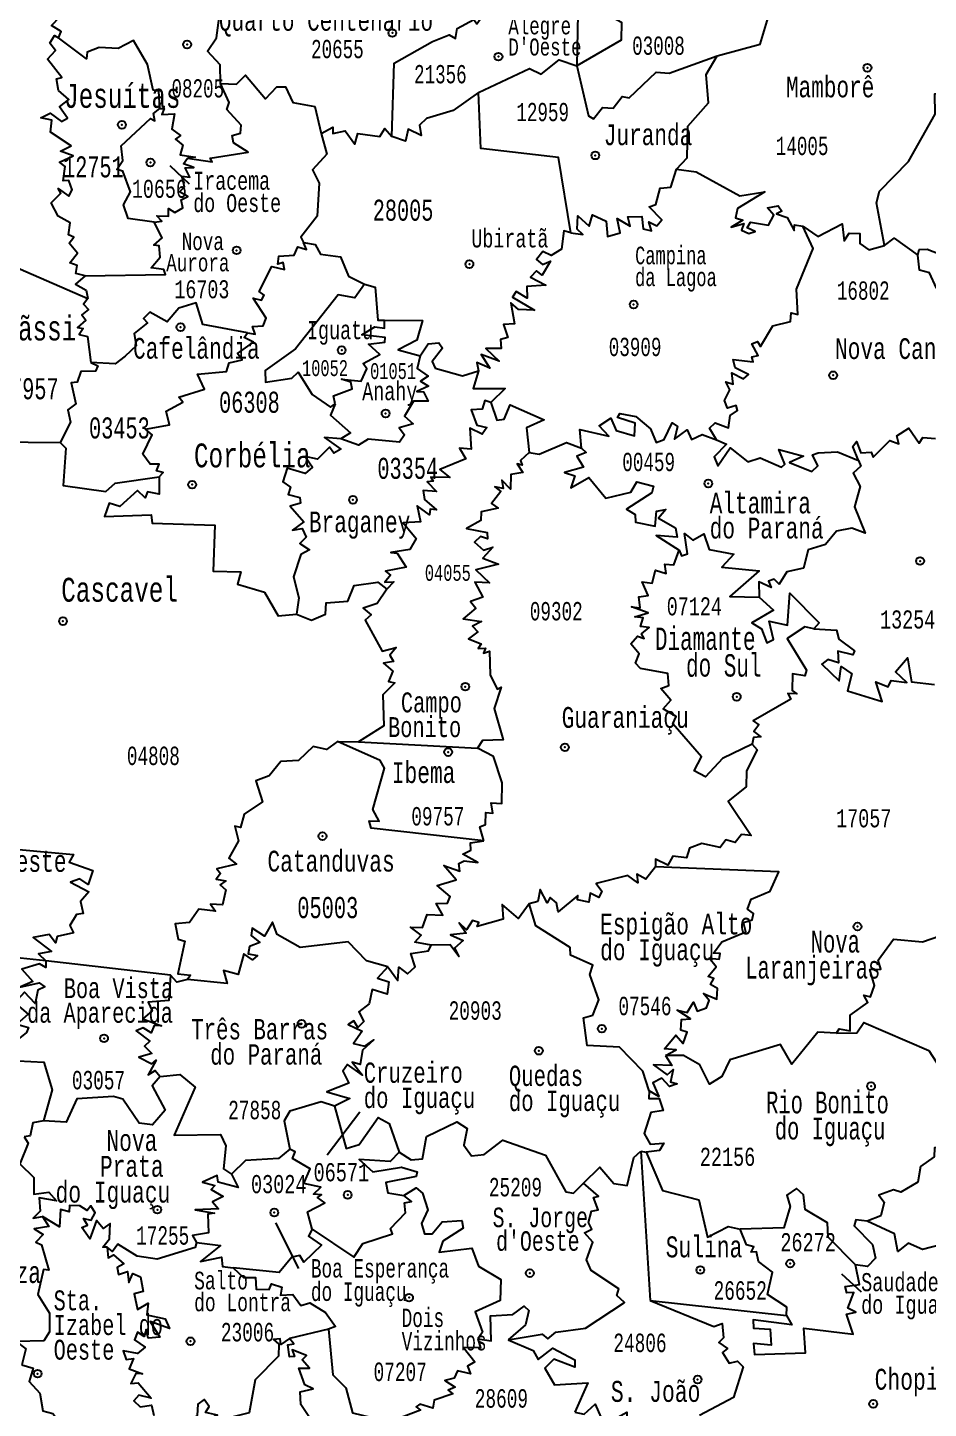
# Model space of a CAD drawing. Header units: millimetres. Extents: x 9851 to 10267, y 23387 to 23778.
# Drawn here: x 10055.79 to 10066.15, y 23466.18 to 23482.06 of the extents above; entities that cross this region are included whole.
import ezdxf
from ezdxf.enums import TextEntityAlignment as Align

# ---------------------------------------------------------------- set-up
doc = ezdxf.new("R2010")
doc.units = ezdxf.units.MM
doc.layers.add('3', color=7, linetype='Continuous')
doc.styles.add('MONOTXT', font='MONOTXT', dxfattribs={"height": 0.2})

# ---------------------------------------------------------------- blocks, each defined once
blk = doc.blocks.new('SEDE')
at = {"layer": '3', "color": 7, "linetype": 'Continuous'}
blk.add_circle((0, 0), 0.00451, dxfattribs=at)

msp = doc.modelspace()

# ---------------------------------------------------------------- linework, layer by layer
at = {"color": 7, "linetype": 'Continuous'}
for p, q in [((10062.144, 23483.353), (10062.108, 23481.622)), ((10057.427, 23480.474), (10057.65, 23480.264)), ((10055.399, 23477.297), (10056.168, 23477.29)), ((10059.356, 23473.852), (10059.597, 23473.847)), ((10059.597, 23473.847), (10060.968, 23473.776)), ((10057.436, 23471.163), (10056.004, 23471.328)), ((10059.614, 23469.589), (10059.237, 23469.096)), ((10062.846, 23469.141), (10062.907, 23469.128)), ((10062.846, 23469.141), (10062.954, 23467.425)), ((10058.643, 23468.316), (10058.91, 23467.793)), ((10065.383, 23467.519), (10065.156, 23467.728)), ((10062.954, 23467.425), (10064.522, 23467.251)), ((10059.253, 23467.093), (10058.803, 23466.985))]:
    msp.add_line(p, q, dxfattribs=at)
for points in [[(10063.728, 23483.389), (10063.59, 23483.253), (10063.488, 23483.007), (10062.699, 23482.966), (10062.536, 23482.722), (10062.47, 23482.365), (10062.355, 23482.268), (10062.624, 23482.123), (10062.618, 23481.918), (10062.108, 23481.622)], [(10063.725, 23481.735), (10064.218, 23481.871), (10064.309, 23482.175), (10064.435, 23482.25), (10064.481, 23482.38), (10064.266, 23482.712)], [(10056.148, 23481.943), (10056.177, 23482.016), (10056.068, 23482.085), (10056.167, 23482.188), (10056.097, 23482.238), (10056.172, 23482.418), (10056.076, 23482.588)], [(10058.012, 23481.417), (10058.009, 23481.633), (10057.86, 23481.79), (10057.965, 23481.942), (10058.024, 23482.372), (10058.183, 23482.46)], [(10059.98, 23480.807), (10060.009, 23481.652), (10060.449, 23481.902), (10060.642, 23481.977), (10060.713, 23481.937), (10060.735, 23482.05), (10060.926, 23482.152), (10060.96, 23482.103), (10061.018, 23482.185)], [(10056.456, 23479.207), (10056.346, 23479.233), (10056.364, 23479.326), (10056.28, 23479.355), (10056.368, 23479.468), (10056.27, 23479.582), (10056.326, 23479.649), (10056.261, 23479.676), (10056.281, 23479.816), (10056.144, 23479.891), (10056.064, 23480.045), (10056.175, 23480.158), (10056.143, 23480.209), (10056.267, 23480.124), (10056.304, 23480.196), (10056.265, 23480.302), (10056.203, 23480.3), (10056.225, 23480.464), (10056.158, 23480.514), (10056.316, 23480.588), (10056.169, 23480.639), (10056.292, 23480.703), (10056.054, 23480.858), (10056.07, 23480.995), (10055.945, 23481.024), (10056.053, 23481.077), (10056.181, 23480.982), (10056.253, 23481.02), (10056.159, 23481.149), (10056.267, 23481.234), (10056.147, 23481.337), (10056.126, 23481.471), (10056.188, 23481.488), (10056.02, 23481.696), (10056.114, 23481.799), (10056.05, 23481.881), (10056.101, 23481.968), (10056.148, 23481.943)], [(10057.312, 23481.13), (10057.301, 23481.33), (10057.238, 23481.341), (10057.171, 23481.637), (10057.012, 23481.914), (10056.834, 23481.819), (10056.615, 23481.833), (10056.476, 23481.777), (10056.47, 23481.703), (10056.148, 23481.943)], [(10060.979, 23481.315), (10061.565, 23481.591), (10061.698, 23481.524), (10061.907, 23481.689), (10062.108, 23481.622)], [(10062.108, 23481.622), (10062.243, 23481.046), (10062.301, 23481.01), (10062.405, 23481.141), (10062.527, 23481.133), (10062.633, 23481.269), (10062.712, 23481.253), (10063.023, 23481.547), (10063.171, 23481.537), (10063.725, 23481.735)], [(10063.257, 23480.433), (10063.379, 23480.564), (10063.388, 23480.928), (10063.626, 23481.194), (10063.599, 23481.52), (10063.725, 23481.735)], [(10065.65, 23479.556), (10065.558, 23480.046), (10065.592, 23480.181), (10065.923, 23480.522), (10066.232, 23481.064), (10066.227, 23481.299), (10066.375, 23481.309), (10066.498, 23481.475), (10066.319, 23481.812)], [(10058.012, 23481.417), (10058.194, 23481.412), (10058.3, 23481.512), (10058.53, 23481.241), (10058.661, 23481.378), (10058.76, 23481.378), (10058.842, 23481.2), (10059.098, 23481.155), (10059.169, 23480.844)], [(10057.632, 23480.56), (10057.914, 23480.518), (10057.892, 23480.558), (10058.328, 23480.63), (10058.16, 23480.737), (10058.144, 23480.819), (10058.243, 23480.845), (10058.25, 23480.937), (10058.083, 23481.117), (10058.112, 23481.2), (10058.012, 23481.417)], [(10060.979, 23481.315), (10060.687, 23481.108), (10060.382, 23481.017), (10060.3, 23480.939), (10060.32, 23480.82), (10060.171, 23480.892), (10060.139, 23480.755), (10059.98, 23480.807)], [(10062.039, 23479.701), (10061.899, 23480.566), (10061.007, 23480.671), (10060.979, 23481.315)], [(10057.249, 23479.824), (10056.95, 23479.865), (10056.896, 23480.021), (10056.976, 23480.174), (10056.888, 23480.408), (10056.82, 23480.428), (10056.888, 23480.533), (10056.867, 23480.702), (10057.207, 23481.015), (10057.255, 23480.989), (10057.24, 23481.074), (10057.312, 23481.13)], [(10057.312, 23481.13), (10057.363, 23481.13), (10057.338, 23481.062), (10057.481, 23481.069), (10057.45, 23480.893), (10057.55, 23480.82), (10057.495, 23480.778), (10057.577, 23480.71), (10057.547, 23480.597), (10057.718, 23480.571), (10057.632, 23480.56)], [(10059.169, 23480.844), (10059.305, 23480.915), (10059.303, 23480.842), (10059.445, 23480.875), (10059.557, 23480.722), (10059.592, 23480.843), (10059.844, 23480.809), (10059.902, 23480.901), (10059.98, 23480.807)], [(10059.169, 23480.844), (10059.234, 23480.607), (10059.068, 23480.426), (10059.145, 23480.272), (10059.123, 23479.893), (10058.934, 23479.652), (10058.965, 23479.591)], [(10057.249, 23479.824), (10057.336, 23479.835), (10057.28, 23479.897), (10057.412, 23479.893), (10057.413, 23479.98), (10057.484, 23479.936), (10057.578, 23479.988), (10057.557, 23480.079), (10057.634, 23480.117), (10057.54, 23480.173), (10057.598, 23480.229), (10057.565, 23480.351), (10057.658, 23480.342), (10057.605, 23480.447), (10057.705, 23480.451), (10057.585, 23480.494), (10057.632, 23480.56)], [(10062.039, 23479.701), (10062.178, 23479.683), (10062.114, 23479.744), (10062.122, 23479.898), (10062.25, 23479.779), (10062.289, 23479.906), (10062.447, 23479.833), (10062.463, 23479.657), (10062.608, 23479.702), (10062.574, 23479.864), (10062.723, 23479.776), (10062.695, 23479.885), (10062.856, 23479.89), (10062.871, 23479.747), (10062.968, 23479.724), (10062.936, 23479.826), (10063.031, 23479.78), (10063.087, 23479.851), (10062.94, 23480.001), (10063.017, 23480.027), (10063.068, 23480.214), (10063.191, 23480.226), (10063.257, 23480.433)], [(10063.257, 23480.433), (10063.483, 23480.404), (10063.983, 23480.128), (10064.272, 23480.174), (10063.957, 23479.979), (10063.934, 23479.873), (10064.018, 23479.845), (10063.885, 23479.767), (10064.03, 23479.809), (10064.005, 23479.733), (10064.089, 23479.694), (10064.161, 23479.717), (10064.07, 23479.759), (10064.106, 23479.823), (10064.316, 23479.787), (10064.377, 23479.905), (10064.302, 23479.987), (10064.425, 23480.012), (10064.467, 23479.949), (10064.406, 23479.918), (10064.529, 23479.878), (10064.609, 23479.728), (10064.612, 23479.794), (10064.711, 23479.777)], [(10066.033, 23479.442), (10066.047, 23479.509), (10066.139, 23479.512), (10066.346, 23479.432), (10066.842, 23479.46), (10067.357, 23479.779), (10067.317, 23480.109), (10067.89, 23480.144), (10067.978, 23480.236)], [(10056.456, 23479.207), (10057.378, 23479.221), (10057.36, 23479.28), (10057.212, 23479.3), (10057.316, 23479.421), (10057.304, 23479.551), (10057.244, 23479.559), (10057.339, 23479.645), (10057.249, 23479.824)], [(10063.718, 23477.322), (10063.637, 23477.456), (10063.699, 23477.517), (10063.854, 23477.458), (10063.873, 23477.601), (10063.956, 23477.657), (10063.944, 23477.715), (10063.844, 23477.686), (10063.808, 23477.772), (10063.869, 23477.897), (10063.824, 23477.988), (10063.907, 23477.96), (10063.892, 23478.09), (10064.025, 23478.022), (10064.083, 23478.072), (10063.93, 23478.149), (10063.909, 23478.246), (10064.137, 23478.217), (10064.124, 23478.276), (10064.196, 23478.291), (10064.122, 23478.425), (10064.187, 23478.451), (10064.223, 23478.393), (10064.364, 23478.63), (10064.567, 23478.68), (10064.576, 23478.781), (10064.65, 23478.761), (10064.638, 23479.052), (10064.827, 23479.521), (10064.711, 23479.777)], [(10064.711, 23479.777), (10064.88, 23479.66), (10065.16, 23479.803), (10065.185, 23479.607), (10065.241, 23479.696), (10065.366, 23479.694), (10065.364, 23479.577), (10065.468, 23479.504), (10065.65, 23479.556)], [(10058.323, 23478.55), (10058.408, 23478.535), (10058.38, 23478.622), (10058.5, 23478.63), (10058.537, 23478.719), (10058.385, 23478.951), (10058.483, 23478.927), (10058.514, 23478.984), (10058.455, 23479.026), (10058.602, 23479.312), (10058.748, 23479.278), (10058.731, 23479.361), (10058.67, 23479.339), (10058.684, 23479.433), (10058.857, 23479.444), (10058.899, 23479.539), (10059.001, 23479.509), (10058.965, 23479.591)], [(10058.965, 23479.591), (10059.1, 23479.567), (10059.161, 23479.455), (10059.393, 23479.423), (10059.484, 23479.203), (10059.667, 23479.109)], [(10062.039, 23479.701), (10061.96, 23479.722), (10061.932, 23479.512), (10061.813, 23479.441), (10061.717, 23479.485), (10061.645, 23479.394), (10061.715, 23479.338), (10061.807, 23479.376), (10061.711, 23479.213), (10061.646, 23479.265), (10061.576, 23479.192), (10061.752, 23479.098), (10061.533, 23479.084), (10061.538, 23478.948), (10061.413, 23479.026), (10061.37, 23478.96), (10061.624, 23478.812), (10061.439, 23478.819), (10061.352, 23478.895), (10061.391, 23478.653), (10061.265, 23478.646), (10061.316, 23478.497), (10061.23, 23478.474), (10061.24, 23478.369), (10061.062, 23478.371), (10061.218, 23478.226), (10061.011, 23478.302), (10061.108, 23478.145), (10060.958, 23478.211), (10060.98, 23478.113)], [(10065.65, 23479.556), (10065.759, 23479.64), (10066.033, 23479.442)], [(10054.797, 23477.902), (10054.742, 23478.271), (10054.809, 23478.43), (10055.125, 23478.596), (10055.15, 23478.671), (10055.011, 23478.791), (10055.035, 23478.919), (10055.171, 23478.961), (10055.111, 23479.017), (10055.183, 23479.101), (10055.093, 23479.191), (10055.175, 23479.423), (10055.291, 23479.464), (10056.484, 23478.944)], [(10066.509, 23477.67), (10066.569, 23477.925), (10066.464, 23477.93), (10066.535, 23478.047), (10066.615, 23478.004), (10066.514, 23478.12), (10066.566, 23478.226), (10066.478, 23478.534), (10066.522, 23478.719), (10066.365, 23479.018), (10066.248, 23479.065), (10066.166, 23479.24), (10066.05, 23479.272), (10066.033, 23479.442)], [(10056.456, 23479.207), (10056.343, 23479.11), (10056.465, 23479.043), (10056.484, 23478.944)], [(10059.667, 23479.109), (10059.555, 23478.953), (10059.366, 23478.989), (10058.873, 23478.366), (10058.525, 23478.118), (10058.527, 23477.985), (10058.831, 23478.03), (10058.906, 23478.1), (10059.067, 23477.84), (10059.278, 23477.695), (10059.329, 23477.733)], [(10059.667, 23479.109), (10059.792, 23479.076), (10059.82, 23478.695), (10059.899, 23478.698)], [(10056.484, 23478.944), (10056.437, 23478.881), (10056.492, 23478.82), (10056.416, 23478.756), (10056.463, 23478.696), (10056.365, 23478.613), (10056.431, 23478.601), (10056.387, 23478.531), (10056.483, 23478.509), (10056.518, 23478.21)], [(10058.323, 23478.55), (10057.807, 23478.647), (10057.731, 23478.896), (10057.53, 23478.835), (10057.397, 23478.677), (10057.2, 23478.79), (10057.125, 23478.716), (10057.17, 23478.665), (10057.018, 23478.545), (10057.04, 23478.402), (10056.913, 23478.282), (10056.8, 23478.194), (10056.518, 23478.21)], [(10059.329, 23477.733), (10059.31, 23477.826), (10059.526, 23477.905), (10059.51, 23477.982), (10059.401, 23478.017), (10059.629, 23477.996), (10059.694, 23478.135), (10059.652, 23478.198), (10059.844, 23478.302), (10059.712, 23478.421), (10059.902, 23478.445), (10059.904, 23478.499), (10059.638, 23478.528), (10059.788, 23478.619), (10059.899, 23478.604), (10059.899, 23478.698)], [(10059.899, 23478.698), (10060.334, 23478.693), (10060.269, 23478.468), (10060.055, 23478.355), (10060.308, 23478.288)], [(10057.304, 23476.895), (10057.353, 23476.946), (10057.276, 23476.963), (10057.307, 23477.041), (10057.204, 23477.04), (10057.117, 23477.157), (10057.227, 23477.378), (10057.15, 23477.442), (10057.426, 23477.494), (10057.385, 23477.649), (10057.579, 23477.752), (10057.53, 23477.811), (10057.829, 23477.902), (10057.745, 23478.077), (10058.082, 23478.108), (10058.11, 23478.205), (10058.261, 23478.239), (10058.208, 23478.312), (10058.392, 23478.442), (10058.284, 23478.499), (10058.323, 23478.55)], [(10060.308, 23478.288), (10060.399, 23478.426), (10060.524, 23478.436), (10060.566, 23478.373), (10060.445, 23478.221), (10060.48, 23478.145), (10060.795, 23478.057), (10060.98, 23478.113)], [(10056.518, 23478.21), (10056.599, 23478.171), (10056.572, 23478.111), (10056.405, 23478.106), (10056.364, 23477.985), (10056.294, 23477.974), (10056.347, 23477.736), (10056.254, 23477.666), (10056.286, 23477.522), (10056.168, 23477.29)], [(10060.308, 23478.288), (10060.274, 23478.14), (10060.399, 23478.051), (10060.31, 23477.995), (10060.405, 23477.937), (10060.269, 23477.878), (10060.346, 23477.871), (10060.4, 23477.765), (10060.23, 23477.766), (10060.127, 23477.594), (10060.226, 23477.504), (10060.068, 23477.458), (10060.127, 23477.378), (10060.07, 23477.293), (10059.711, 23477.328), (10059.597, 23477.261), (10059.395, 23477.332)], [(10060.98, 23478.113), (10060.917, 23477.91), (10061.287, 23477.912), (10061.122, 23477.749)], [(10059.329, 23477.733), (10059.278, 23477.605), (10059.508, 23477.4), (10059.395, 23477.332)], [(10061.122, 23477.749), (10061.05, 23477.774), (10061.019, 23477.672), (10060.893, 23477.665), (10060.958, 23477.488), (10061.075, 23477.463), (10061.021, 23477.384), (10060.878, 23477.453), (10060.895, 23477.215), (10060.762, 23477.223), (10060.833, 23477.101), (10060.534, 23476.981), (10060.648, 23476.888), (10060.43, 23476.892), (10060.458, 23476.846), (10060.389, 23476.836), (10060.494, 23476.728), (10060.344, 23476.738), (10060.356, 23476.633), (10060.494, 23476.516), (10060.422, 23476.523), (10060.416, 23476.459), (10060.273, 23476.56), (10060.313, 23476.379), (10060.113, 23476.367), (10060.261, 23476.185), (10060.19, 23476.061), (10059.969, 23476.024), (10060.042, 23476.017), (10060.145, 23475.858), (10059.91, 23475.812), (10059.965, 23475.763), (10059.901, 23475.685), (10060.005, 23475.688), (10059.923, 23475.603)], [(10061.122, 23477.749), (10061.188, 23477.547), (10061.275, 23477.559), (10061.341, 23477.722), (10061.735, 23477.552), (10061.531, 23477.459), (10061.561, 23477.175)], [(10062.163, 23477.223), (10062.145, 23477.439), (10062.477, 23477.362), (10062.365, 23477.483), (10062.502, 23477.57), (10062.564, 23477.429), (10062.772, 23477.367), (10062.781, 23477.511), (10062.578, 23477.578), (10062.606, 23477.624), (10062.787, 23477.59), (10062.957, 23477.447), (10063.021, 23477.29), (10063.114, 23477.324), (10063.207, 23477.517), (10063.268, 23477.475), (10063.235, 23477.33), (10063.378, 23477.437), (10063.427, 23477.326), (10063.551, 23477.382), (10063.718, 23477.322)], [(10065.351, 23477.082), (10065.286, 23477.245), (10065.325, 23477.302), (10065.375, 23477.172), (10065.495, 23477.18), (10065.518, 23477.12), (10065.709, 23477.313), (10065.815, 23477.276), (10065.791, 23477.365), (10065.93, 23477.455), (10066.046, 23477.281), (10066.091, 23477.346), (10066.237, 23477.336)], [(10056.168, 23477.29), (10056.232, 23477.226), (10056.202, 23476.794), (10056.693, 23476.725), (10056.8, 23476.821), (10057.304, 23476.895)], [(10059.395, 23477.332), (10059.209, 23477.347), (10059.397, 23477.215), (10059.314, 23477.166), (10059.263, 23477.238), (10059.127, 23477.098), (10058.985, 23477.127), (10059.068, 23477.008), (10058.985, 23476.935), (10058.777, 23476.995), (10058.729, 23476.836), (10058.816, 23476.776), (10058.791, 23476.691), (10058.924, 23476.657), (10058.931, 23476.591), (10058.813, 23476.559), (10058.969, 23476.378), (10058.838, 23476.283), (10058.949, 23476.3), (10058.998, 23476.201), (10058.924, 23476.13), (10059.033, 23476.054), (10058.935, 23476.001), (10058.849, 23475.747), (10058.914, 23475.502), (10058.884, 23475.314)], [(10061.561, 23477.175), (10061.676, 23477.155), (10061.989, 23477.289), (10062.163, 23477.223)], [(10062.163, 23477.223), (10062.217, 23477.176), (10062.111, 23477.133), (10062.187, 23477.007), (10061.968, 23476.944), (10062.086, 23476.905), (10062.042, 23476.769), (10062.247, 23476.888), (10062.445, 23476.65), (10062.729, 23476.72), (10062.799, 23476.838), (10062.993, 23476.789), (10062.971, 23476.71), (10062.682, 23476.522), (10062.78, 23476.461), (10062.784, 23476.374), (10063.011, 23476.329), (10063.025, 23476.501), (10063.133, 23476.521), (10063.05, 23476.419), (10063.244, 23476.307), (10063.262, 23476.201), (10063.024, 23476.221), (10063.286, 23476.053)], [(10063.718, 23477.322), (10063.833, 23477.27), (10063.691, 23477.124), (10063.733, 23477.023), (10063.874, 23477.229), (10064.078, 23477.066), (10064.219, 23477.113), (10064.463, 23477.008), (10064.504, 23477.039), (10064.435, 23477.209), (10064.716, 23477.132), (10064.555, 23477.06), (10064.813, 23476.957), (10064.88, 23477.021), (10064.82, 23477.147), (10064.887, 23477.171), (10065.109, 23477.184), (10065.351, 23477.082)], [(10061.561, 23477.175), (10061.46, 23477.084), (10061.482, 23477.028), (10061.422, 23477.043), (10061.488, 23476.944), (10061.351, 23476.923), (10061.345, 23476.755), (10061.246, 23476.858), (10061.262, 23476.759), (10061.168, 23476.78), (10061.236, 23476.726), (10061.128, 23476.589), (10061.205, 23476.533), (10061.009, 23476.493), (10061.004, 23476.391), (10060.84, 23476.301), (10061.08, 23476.256), (10061.083, 23476.182), (10061, 23476.209), (10060.933, 23476.145), (10061.037, 23476.053), (10061.143, 23476.085), (10061.027, 23475.958), (10061.207, 23475.889), (10060.949, 23475.826), (10061.107, 23475.678), (10060.938, 23475.685), (10061.027, 23475.51), (10060.886, 23475.463), (10060.948, 23475.383), (10060.802, 23475.262), (10061.012, 23475.233), (10060.91, 23475.176), (10060.972, 23475.112), (10060.865, 23475.031), (10061.009, 23474.975), (10060.974, 23474.92), (10061.059, 23474.923), (10061.037, 23474.867), (10061.107, 23474.889), (10061.114, 23474.619), (10061.194, 23474.455), (10061.239, 23474.477), (10061.158, 23474.232), (10061.264, 23473.869), (10061.025, 23473.863), (10060.968, 23473.776)], [(10065.351, 23477.082), (10065.375, 23477.019), (10065.289, 23476.938), (10065.369, 23476.783), (10065.303, 23476.55), (10065.428, 23476.247), (10065.273, 23476.304), (10065.095, 23476.27), (10064.97, 23476.116), (10064.771, 23476.057), (10064.717, 23475.843), (10064.526, 23475.802), (10064.437, 23475.659), (10064.381, 23475.719), (10064.316, 23475.696), (10064.345, 23475.624), (10064.203, 23475.686), (10064.208, 23475.513)], [(10057.304, 23476.895), (10057.306, 23476.695), (10057.172, 23476.724), (10057.145, 23476.653), (10057.058, 23476.736), (10056.852, 23476.554), (10056.729, 23476.592), (10056.676, 23476.438), (10057.214, 23476.459), (10057.224, 23476.363), (10057.945, 23476.341), (10057.927, 23475.81), (10058.244, 23475.803), (10058.207, 23475.66), (10058.518, 23475.568), (10058.675, 23475.295), (10058.884, 23475.314)], [(10063.286, 23476.053), (10063.315, 23475.985), (10063.383, 23476.01), (10063.35, 23476.244), (10063.443, 23476.167), (10063.569, 23476.241), (10063.632, 23476.058), (10063.915, 23476.006), (10063.778, 23475.855), (10064.208, 23475.814), (10063.87, 23475.52), (10064.208, 23475.513)], [(10064.126, 23473.821), (10063.786, 23473.657), (10063.589, 23473.445), (10063.459, 23473.513), (10063.544, 23473.677), (10063.212, 23474.055), (10063.253, 23474.138), (10063.103, 23474.226), (10063.191, 23474.326), (10063.077, 23474.463), (10063.167, 23474.497), (10063.157, 23474.635), (10062.843, 23474.69), (10062.784, 23474.751), (10062.826, 23474.858), (10062.732, 23474.976), (10062.807, 23475.064), (10062.883, 23475.037), (10062.855, 23475.088), (10062.941, 23475.164), (10062.841, 23475.175), (10062.873, 23475.273), (10062.777, 23475.287), (10062.932, 23475.331), (10062.737, 23475.401), (10062.84, 23475.389), (10062.821, 23475.516), (10062.93, 23475.529), (10062.861, 23475.687), (10062.978, 23475.672), (10063.014, 23475.821), (10063.137, 23475.783), (10063.12, 23475.89), (10063.225, 23475.882), (10063.286, 23476.053)], [(10058.884, 23475.314), (10059.058, 23475.246), (10059.22, 23475.314), (10059.227, 23475.448), (10059.477, 23475.464), (10059.549, 23475.644), (10059.82, 23475.685), (10059.923, 23475.603)], [(10059.923, 23475.603), (10059.813, 23475.437), (10059.654, 23475.386), (10059.746, 23475.31), (10059.676, 23475.248), (10059.87, 23474.89), (10060.032, 23474.934), (10059.959, 23474.843), (10060, 23474.77), (10059.885, 23474.754), (10059.994, 23474.661), (10059.944, 23474.542), (10060.015, 23474.525), (10059.879, 23474.388), (10059.888, 23474.033), (10059.597, 23473.847)], [(10064.208, 23475.513), (10064.37, 23475.36), (10064.124, 23475.216), (10064.235, 23475.148), (10064.297, 23474.988), (10064.37, 23475.023), (10064.323, 23475.234), (10064.531, 23475.191), (10064.558, 23475.557), (10064.897, 23475.218), (10064.834, 23475.147)], [(10064.834, 23475.147), (10064.734, 23475.169), (10064.529, 23475.035), (10064.753, 23474.672), (10064.732, 23474.607), (10064.59, 23474.628), (10064.585, 23474.438), (10064.642, 23474.399), (10064.536, 23474.404), (10064.57, 23474.337), (10064.137, 23474.09), (10064.202, 23474.042), (10064.145, 23473.967), (10064.226, 23473.907), (10064.14, 23473.898), (10064.126, 23473.821)], [(10064.834, 23475.147), (10065.095, 23475.133), (10065.125, 23475.027), (10065.304, 23474.894), (10065.284, 23474.847), (10065.112, 23474.891), (10065.121, 23474.758), (10064.996, 23474.794), (10064.927, 23474.74), (10065.128, 23474.551), (10065.15, 23474.714), (10065.271, 23474.63), (10065.224, 23474.435), (10065.62, 23474.312), (10065.547, 23474.538), (10065.69, 23474.482), (10065.725, 23474.555), (10065.905, 23474.532), (10065.776, 23474.654), (10065.913, 23474.814), (10065.959, 23474.537), (10066.225, 23474.506)], [(10059.356, 23473.852), (10059.232, 23473.76), (10059.077, 23473.795), (10058.907, 23473.632), (10058.707, 23473.62), (10058.571, 23473.456), (10058.416, 23473.4), (10058.493, 23473.158), (10058.285, 23473.017), (10058.24, 23472.863), (10058.177, 23472.879), (10058.22, 23472.709), (10058.108, 23472.51), (10058.197, 23472.44), (10057.969, 23472.387), (10058.013, 23472.334), (10057.96, 23472.27), (10058.073, 23472.248), (10058.007, 23472.203), (10058.071, 23472.147), (10058.034, 23471.974), (10057.895, 23471.983), (10057.955, 23471.9), (10057.763, 23471.925), (10057.654, 23471.77), (10057.488, 23471.754), (10057.525, 23471.58), (10057.602, 23471.554), (10057.522, 23471.181), (10057.666, 23471.164), (10057.632, 23471.115)], [(10061.04, 23472.71), (10059.745, 23472.855), (10059.721, 23472.941), (10059.836, 23472.937), (10059.763, 23473.068), (10059.899, 23473.545), (10059.848, 23473.635), (10059.356, 23473.852)], [(10061.04, 23472.71), (10060.994, 23472.87), (10061.061, 23472.898), (10061.062, 23473.034), (10061.142, 23473.029), (10061.123, 23473.145), (10061.248, 23473.138), (10061.252, 23473.375), (10061.153, 23473.678), (10060.968, 23473.776)], [(10064.126, 23473.821), (10064.184, 23473.755), (10064.06, 23473.515), (10064.058, 23473.332), (10063.849, 23473.164), (10064.115, 23472.769), (10064.003, 23472.782), (10063.932, 23472.691), (10063.823, 23472.72), (10063.759, 23472.632), (10063.546, 23472.678), (10063.404, 23472.626), (10063.373, 23472.515), (10063.215, 23472.532), (10063.158, 23472.43), (10063.013, 23472.499), (10063.013, 23472.409)], [(10055.433, 23472.634), (10056.322, 23472.551), (10056.27, 23472.464), (10056.544, 23472.368), (10056.488, 23472.207), (10056.394, 23472.274), (10056.284, 23472.235), (10056.495, 23472.123), (10056.401, 23472.013), (10056.433, 23471.872), (10056.353, 23471.864), (10056.28, 23471.735), (10056.32, 23471.653), (10056.132, 23471.611), (10056.112, 23471.536), (10056.042, 23471.633), (10055.858, 23471.597), (10056.069, 23471.437), (10055.917, 23471.41), (10056.004, 23471.328)], [(10060.436, 23471.51), (10060.247, 23471.545), (10060.32, 23471.623), (10060.195, 23471.718), (10060.335, 23471.713), (10060.388, 23471.862), (10060.567, 23471.854), (10060.49, 23471.987), (10060.623, 23471.991), (10060.654, 23472.071), (10060.504, 23472.197), (10060.722, 23472.26), (10060.579, 23472.425), (10060.765, 23472.361), (10060.751, 23472.449), (10060.813, 23472.481), (10060.972, 23472.461), (10060.798, 23472.558), (10060.892, 23472.604), (10060.885, 23472.687), (10061.04, 23472.71)], [(10063.013, 23472.409), (10062.903, 23472.27), (10062.8, 23472.327), (10062.813, 23472.225), (10062.697, 23472.31), (10062.333, 23472.22), (10062.396, 23472.129), (10062.363, 23472.059), (10062.263, 23472.108), (10062.246, 23472.005), (10062.117, 23472.032), (10062.123, 23472.082), (10061.894, 23471.894), (10061.877, 23471.995), (10061.802, 23472.057), (10061.77, 23471.996), (10061.687, 23472.15), (10061.661, 23472.01), (10061.561, 23471.985)], [(10063.131, 23470.24), (10063.252, 23470.305), (10063.119, 23470.317), (10063.249, 23470.475), (10063.332, 23470.38), (10063.377, 23470.508), (10063.305, 23470.531), (10063.313, 23470.654), (10063.419, 23470.661), (10063.265, 23470.762), (10063.38, 23470.735), (10063.452, 23470.853), (10063.493, 23470.752), (10063.6, 23470.79), (10063.63, 23470.874), (10063.566, 23470.955), (10063.721, 23470.89), (10063.727, 23471.01), (10063.648, 23471.056), (10063.687, 23471.125), (10063.62, 23471.151), (10063.714, 23471.26), (10063.633, 23471.36), (10063.746, 23471.348), (10063.76, 23471.414), (10063.68, 23471.417), (10063.776, 23471.547), (10064.055, 23471.663), (10064.025, 23471.771), (10064.128, 23471.8), (10064.14, 23471.873), (10064.074, 23471.924), (10064.113, 23472.037), (10064.335, 23472.13), (10064.435, 23472.352), (10063.013, 23472.409)], [(10061.561, 23471.985), (10061.439, 23471.817), (10061.25, 23471.978), (10061.264, 23471.809), (10060.964, 23471.723), (10060.984, 23471.769), (10060.908, 23471.792), (10060.842, 23471.687), (10060.757, 23471.768), (10060.838, 23471.648), (10060.658, 23471.627), (10060.803, 23471.564), (10060.702, 23471.474), (10060.754, 23471.379), (10060.651, 23471.513), (10060.436, 23471.51)], [(10062.94, 23469.833), (10062.868, 23470.061), (10062.602, 23470.335), (10062.227, 23470.356), (10062.188, 23470.673), (10062.293, 23470.705), (10062.364, 23470.881), (10062.26, 23471.173), (10062.292, 23471.279), (10062.038, 23471.393), (10062.032, 23471.484), (10061.64, 23471.733), (10061.561, 23471.985)], [(10059.935, 23471.262), (10059.69, 23471.33), (10059.478, 23471.548), (10058.926, 23471.483), (10058.662, 23471.634), (10058.608, 23471.774), (10058.519, 23471.614), (10058.374, 23471.705), (10058.362, 23471.621), (10058.465, 23471.542), (10058.345, 23471.495), (10058.331, 23471.41), (10058.437, 23471.392), (10058.381, 23471.343), (10058.278, 23471.41), (10058.213, 23471.172), (10058.045, 23471.218), (10058.087, 23471.069), (10057.632, 23471.115)], [(10065.098, 23470.496), (10065.126, 23470.549), (10065.252, 23470.523), (10065.252, 23470.704), (10065.455, 23470.849), (10065.412, 23470.933), (10065.487, 23470.917), (10065.535, 23471.045), (10065.48, 23471.23), (10065.606, 23471.232), (10065.576, 23471.338), (10065.751, 23471.577), (10066.084, 23471.549), (10066.497, 23471.691)], [(10059.935, 23471.262), (10060.049, 23471.103), (10060.064, 23471.256), (10060.162, 23471.179), (10060.252, 23471.261), (10060.199, 23471.415), (10060.402, 23471.443), (10060.436, 23471.51)], [(10056.004, 23471.328), (10055.341, 23471.398), (10054.19, 23471.236)], [(10056.004, 23471.328), (10056.002, 23471.254), (10055.928, 23471.295), (10055.726, 23471.235), (10055.851, 23471.091), (10055.703, 23471.025), (10055.925, 23471.075), (10055.991, 23471.029), (10055.91, 23470.994), (10055.88, 23470.838), (10055.755, 23470.968), (10055.647, 23470.846), (10055.798, 23470.715), (10055.667, 23470.6), (10055.802, 23470.563), (10055.78, 23470.504), (10055.699, 23470.439), (10055.552, 23470.483), (10055.68, 23470.179)], [(10059.935, 23471.262), (10059.818, 23471.13), (10059.946, 23471.087), (10059.928, 23470.946), (10059.756, 23470.999), (10059.722, 23470.834), (10059.602, 23470.745), (10059.661, 23470.631), (10059.591, 23470.562), (10059.543, 23470.641), (10059.479, 23470.599), (10059.64, 23470.519), (10059.542, 23470.38), (10059.67, 23470.348), (10059.774, 23470.422), (10059.645, 23470.303), (10059.616, 23470.137), (10059.526, 23470.166), (10059.646, 23470.013), (10059.47, 23470.138), (10059.42, 23470.06), (10059.486, 23469.924), (10059.233, 23469.824), (10059.498, 23469.746), (10059.322, 23469.66)], [(10057.436, 23471.163), (10057.416, 23470.874), (10057.181, 23470.855), (10057.224, 23470.755), (10057.118, 23470.662), (10057.331, 23470.582), (10057.247, 23470.586), (10057.215, 23470.503), (10057.123, 23470.56), (10057.04, 23470.526), (10057.2, 23470.404), (10057.137, 23470.347), (10057.222, 23470.263), (10057.073, 23470.22), (10057.221, 23470.147), (10057.272, 23470.187), (10057.178, 23470.019), (10057.261, 23470.068), (10057.318, 23469.999)], [(10057.632, 23471.115), (10057.509, 23471.084), (10057.436, 23471.163)], [(10065.098, 23470.496), (10065.329, 23470.503), (10065.41, 23470.621), (10066.159, 23470.297), (10066.371, 23469.974)], [(10065.098, 23470.496), (10064.883, 23470.51), (10064.584, 23470.143), (10064.452, 23470.366), (10063.869, 23470.191), (10063.776, 23469.999), (10063.636, 23469.91), (10063.526, 23470.132), (10063.336, 23470.24), (10063.131, 23470.24)], [(10063.131, 23470.24), (10063.204, 23470.125), (10062.99, 23470.134), (10063.147, 23470.02), (10063.217, 23470.081), (10063.186, 23469.939), (10063.263, 23469.914), (10063.175, 23469.884), (10063.086, 23469.98), (10062.984, 23469.926), (10063.054, 23469.769), (10062.94, 23469.833)], [(10055.68, 23470.179), (10055.981, 23470.165), (10056.075, 23469.846), (10055.975, 23469.488)], [(10057.318, 23469.999), (10057.225, 23469.893), (10057.374, 23469.614), (10057.23, 23469.444), (10057.076, 23469.464), (10056.888, 23469.739), (10056.779, 23469.77), (10056.36, 23469.743), (10056.236, 23469.474), (10055.975, 23469.488)], [(10057.318, 23469.999), (10057.542, 23470.022), (10057.719, 23469.878), (10057.48, 23469.324), (10058.013, 23469.332), (10058.073, 23469.202), (10058.046, 23468.938), (10058.138, 23468.878)], [(10066.371, 23469.974), (10066.643, 23469.519), (10066.347, 23469.413), (10066.292, 23469.303), (10066.326, 23469.185), (10066.222, 23469.18), (10066.221, 23469.077), (10066.064, 23468.965), (10066.033, 23468.783), (10065.837, 23468.67), (10065.752, 23468.695), (10065.582, 23468.634), (10065.643, 23468.553), (10065.607, 23468.396), (10065.451, 23468.337)], [(10062.94, 23469.833), (10062.938, 23469.746), (10063.057, 23469.746), (10063.104, 23469.608), (10062.959, 23469.587), (10062.883, 23469.343), (10062.952, 23469.22), (10063.109, 23469.232), (10063.059, 23469.147), (10062.907, 23469.128)], [(10059.322, 23469.66), (10059.169, 23469.708), (10058.808, 23469.601), (10058.743, 23469.488), (10058.809, 23469.165)], [(10059.322, 23469.66), (10059.455, 23469.173), (10059.608, 23469.219), (10059.824, 23469.529), (10059.95, 23469.458), (10060.068, 23469.131)], [(10055.975, 23469.488), (10055.851, 23469.466), (10055.823, 23469.317), (10055.751, 23469.305)], [(10060.068, 23469.131), (10060.204, 23469.04), (10060.333, 23469.051), (10060.382, 23469.31), (10060.73, 23469.477), (10060.847, 23469.402), (10060.809, 23469.209), (10060.898, 23469.087), (10061.042, 23469.103), (10061.259, 23469.268), (10061.749, 23469.096), (10061.985, 23468.675), (10062.073, 23468.658), (10062.187, 23468.772)], [(10055.751, 23469.305), (10055.797, 23469.234), (10055.704, 23468.994), (10055.863, 23468.838), (10055.864, 23468.647), (10056.035, 23468.668), (10056.123, 23468.57), (10055.925, 23468.603), (10055.937, 23468.452), (10055.855, 23468.371), (10055.965, 23468.389)], [(10058.809, 23469.165), (10058.678, 23469.058), (10058.3, 23469.033), (10058.138, 23468.878)], [(10059.067, 23468.243), (10059.01, 23468.443), (10059.212, 23468.547), (10059.128, 23468.61), (10059.172, 23468.64), (10059.08, 23468.648), (10059.164, 23468.726), (10058.969, 23468.768), (10059.043, 23468.936), (10058.839, 23469.057), (10058.869, 23469.132), (10058.809, 23469.165)], [(10060.068, 23469.131), (10059.962, 23469.023), (10059.605, 23469.045), (10059.763, 23468.904), (10060.094, 23468.956), (10060.275, 23468.903), (10060.262, 23468.85), (10059.912, 23468.782), (10059.937, 23468.66), (10060.119, 23468.632)], [(10062.187, 23468.772), (10062.373, 23468.956), (10062.534, 23468.768), (10062.69, 23468.747), (10062.765, 23469.069), (10062.846, 23469.141)], [(10062.907, 23469.128), (10063.094, 23468.687), (10063.513, 23468.58), (10063.612, 23468.151), (10063.852, 23468.274), (10063.99, 23468.243)], [(10058.138, 23468.878), (10058.214, 23468.725), (10057.985, 23468.784), (10057.974, 23468.861), (10057.803, 23468.786), (10057.947, 23468.746), (10057.902, 23468.699), (10058.043, 23468.621), (10057.919, 23468.56), (10057.99, 23468.478), (10057.72, 23468.465), (10057.944, 23468.428), (10057.865, 23468.416), (10057.872, 23468.202), (10057.689, 23468.171), (10057.734, 23468.091)], [(10060.119, 23468.632), (10060.26, 23468.72), (10060.335, 23468.658), (10060.396, 23468.468), (10060.324, 23468.308), (10060.356, 23468.189), (10060.446, 23468.191), (10060.56, 23468.328), (10060.787, 23468.342), (10060.804, 23468.255), (10060.57, 23468.107), (10060.526, 23467.981), (10060.902, 23468.025), (10060.978, 23467.82), (10061.237, 23467.665), (10061.228, 23467.422), (10060.939, 23467.293), (10061.023, 23467.061), (10060.97, 23466.984)], [(10061.319, 23466.971), (10061.71, 23467.035), (10061.777, 23466.984), (10061.867, 23467.059), (10062.21, 23467.106), (10062.657, 23467.4), (10062.57, 23467.482), (10062.594, 23467.559), (10062.276, 23467.767), (10062.222, 23467.89), (10062.292, 23468.095), (10062.199, 23468.202), (10062.284, 23468.244), (10062.242, 23468.319), (10062.28, 23468.451), (10062.356, 23468.467), (10062.302, 23468.609), (10062.36, 23468.624), (10062.187, 23468.772)], [(10065.315, 23467.835), (10065, 23468.154), (10064.994, 23468.317), (10064.737, 23468.47), (10064.716, 23468.637), (10064.635, 23468.712), (10064.525, 23468.636), (10064.564, 23468.503), (10064.492, 23468.258), (10063.99, 23468.243)], [(10056.708, 23468.038), (10056.656, 23468.037), (10056.736, 23468.134), (10056.742, 23468.308), (10056.662, 23468.253), (10056.583, 23468.342), (10056.507, 23468.132), (10056.416, 23468.262), (10056.48, 23468.291), (10056.435, 23468.366), (10056.524, 23468.349), (10056.57, 23468.431), (10056.521, 23468.511), (10056.478, 23468.459), (10056.394, 23468.513), (10056.273, 23468.515), (10056.27, 23468.443), (10056.172, 23468.472), (10056.158, 23468.272), (10055.965, 23468.389)], [(10059.067, 23468.243), (10059.545, 23467.924), (10059.65, 23468.079), (10059.99, 23468.192), (10059.966, 23468.253), (10060.139, 23468.43), (10060.129, 23468.548), (10060.207, 23468.563), (10060.119, 23468.632)], [(10055.965, 23468.389), (10056.037, 23468.273), (10055.869, 23468.247), (10055.97, 23468.182), (10055.888, 23468.095), (10055.953, 23468.065), (10056.037, 23467.771), (10055.976, 23467.781), (10055.91, 23467.492), (10056.043, 23467.28), (10056.044, 23467.062), (10055.981, 23466.961), (10055.66, 23466.951), (10055.772, 23466.869), (10055.727, 23466.686)], [(10065.451, 23468.337), (10065.32, 23468.353), (10065.299, 23468.282), (10065.509, 23468.069), (10065.544, 23467.911), (10065.454, 23467.813), (10065.315, 23467.835)], [(10066.804, 23467.794), (10066.644, 23467.802), (10066.307, 23468.066), (10066.086, 23468.01), (10065.921, 23468.083), (10065.8, 23467.987), (10065.762, 23468.192), (10065.451, 23468.337)], [(10059.067, 23468.243), (10059.023, 23468.163), (10059.173, 23468.062), (10058.97, 23467.865), (10058.923, 23467.943), (10058.831, 23467.923), (10058.687, 23467.744), (10058.156, 23467.799)], [(10064.522, 23467.251), (10064.526, 23467.348), (10064.304, 23467.491), (10064.359, 23467.751), (10064.2, 23467.872), (10064.175, 23467.983), (10064.113, 23467.979), (10064.146, 23468.042), (10064.06, 23468.064), (10063.99, 23468.243)], [(10057.734, 23468.091), (10057.719, 23468.034), (10057.283, 23467.899), (10057.054, 23467.933), (10056.831, 23468.071), (10056.768, 23467.987), (10056.708, 23468.038)], [(10056.708, 23468.038), (10056.718, 23467.916), (10056.78, 23467.949), (10056.899, 23467.847), (10056.821, 23467.805), (10056.837, 23467.723), (10056.94, 23467.757), (10056.957, 23467.632), (10057.001, 23467.734), (10057.092, 23467.695), (10057.12, 23467.527), (10057.019, 23467.499), (10057.055, 23467.319), (10057.18, 23467.392), (10057.163, 23467.26), (10057.376, 23467.214), (10057.424, 23467.1), (10057.203, 23467.184), (10057.313, 23467.004), (10057.178, 23466.99), (10057.158, 23467.089), (10057.133, 23467.009), (10057.057, 23467.058), (10057.023, 23466.971), (10057.145, 23466.889), (10057.055, 23466.816), (10056.891, 23466.847), (10056.926, 23466.747), (10057.012, 23466.756), (10056.961, 23466.639), (10057.114, 23466.579), (10057.036, 23466.584), (10056.978, 23466.468), (10057.063, 23466.477), (10057.214, 23466.299), (10057.07, 23466.334), (10057.016, 23466.269), (10057.089, 23466.2), (10057.219, 23466.222), (10057.245, 23466.101)], [(10057.734, 23468.091), (10058.012, 23468.058), (10057.781, 23467.872), (10058.021, 23467.921), (10058.034, 23467.816), (10058.156, 23467.799)], [(10058.156, 23467.799), (10058.275, 23467.687), (10058.414, 23467.688), (10058.421, 23467.555), (10058.571, 23467.55), (10058.599, 23467.614), (10058.715, 23467.579), (10058.7, 23467.484), (10058.845, 23467.491), (10058.937, 23467.368), (10059.04, 23467.398), (10059.218, 23467.284), (10059.334, 23467.124), (10059.253, 23467.093)], [(10064.522, 23467.251), (10064.581, 23467.144), (10064.137, 23467.201), (10064.143, 23467.104), (10064.332, 23467.094), (10064.345, 23466.91), (10064.143, 23466.929), (10064.155, 23466.804), (10064.739, 23466.824), (10064.722, 23467.105), (10065.288, 23467.035), (10065.212, 23467.266), (10065.318, 23467.288), (10065.225, 23467.335), (10065.295, 23467.516), (10065.217, 23467.512), (10065.198, 23467.584), (10065.36, 23467.608), (10065.315, 23467.835)], [(10062.954, 23467.425), (10063.687, 23467.124), (10063.782, 23467.158), (10063.798, 23466.994), (10063.742, 23466.942), (10063.844, 23466.873), (10063.784, 23466.826), (10063.86, 23466.703), (10063.958, 23466.727), (10064.021, 23466.662), (10063.91, 23466.308), (10063.522, 23466.103)], [(10060.97, 23466.984), (10061.126, 23466.96), (10061.117, 23467.246), (10061.373, 23467.262), (10061.504, 23467.357), (10061.558, 23467.307), (10061.52, 23467.144), (10061.319, 23466.971)], [(10059.253, 23467.093), (10059.303, 23466.569), (10059.453, 23466.42), (10059.528, 23466.134), (10059.96, 23466.03)], [(10058.803, 23466.985), (10058.705, 23466.919), (10058.698, 23466.982), (10058.621, 23466.975), (10058.683, 23466.923), (10058.679, 23466.785), (10058.411, 23466.511), (10058.342, 23466.133), (10057.959, 23466.035), (10057.912, 23466.081), (10057.978, 23466.106), (10057.84, 23466.135), (10057.88, 23466.205), (10057.825, 23466.287), (10057.75, 23466.231), (10057.744, 23466.103), (10057.595, 23465.989), (10057.396, 23466.082), (10057.186, 23466.035)], [(10058.445, 23464.864), (10058.378, 23465.145), (10058.341, 23465.256), (10058.577, 23465.325), (10058.73, 23465.749), (10058.876, 23465.76), (10058.957, 23465.952), (10059.087, 23465.998), (10058.934, 23466.227), (10058.926, 23466.373), (10059.076, 23466.407), (10058.982, 23466.454), (10058.913, 23466.644), (10059.035, 23466.645), (10058.952, 23466.743), (10058.999, 23466.79), (10058.836, 23466.855), (10058.863, 23466.781), (10058.806, 23466.778), (10058.787, 23466.913), (10058.856, 23466.926), (10058.803, 23466.985)], [(10060.97, 23466.984), (10061, 23466.88), (10060.808, 23466.882), (10060.935, 23466.719), (10060.853, 23466.669), (10060.888, 23466.581), (10060.736, 23466.617), (10060.7, 23466.531), (10060.592, 23466.503), (10060.71, 23466.426), (10060.629, 23466.392), (10060.683, 23466.351), (10060.467, 23466.278), (10060.452, 23466.185), (10060.303, 23466.231), (10060.262, 23466.203), (10060.312, 23466.162), (10059.96, 23466.03)], [(10061.319, 23466.971), (10061.606, 23466.85), (10061.665, 23466.746), (10061.833, 23466.875), (10062.085, 23466.742), (10062.088, 23466.658), (10061.845, 23466.748), (10061.742, 23466.647), (10061.851, 23466.454), (10062.236, 23466.477), (10062.085, 23466.138)], [(10055.727, 23466.686), (10055.855, 23466.645), (10055.809, 23466.492), (10055.932, 23466.357), (10055.966, 23466.157), (10056.082, 23466.124), (10056.212, 23465.956), (10056.357, 23465.936), (10056.435, 23465.798), (10056.853, 23465.627), (10057.288, 23465.529)], [(10062.085, 23466.138), (10062.195, 23466.116), (10062.321, 23466.23), (10062.387, 23466.081), (10062.505, 23466.041), (10062.686, 23466.138), (10062.673, 23465.731)]]:
    msp.add_lwpolyline(points, dxfattribs=at)
for p in [(10059.988, 23481.999), (10057.627, 23481.866), (10061.208, 23481.727), (10065.452, 23481.599), (10056.877, 23480.943), (10062.322, 23480.591), (10057.205, 23480.51), (10058.197, 23479.499), (10060.874, 23479.341), (10062.763, 23478.877), (10057.552, 23478.616), (10059.405, 23478.352), (10065.058, 23478.063), (10059.91, 23477.624), (10057.685, 23476.805), (10063.622, 23476.818), (10059.535, 23476.63), (10066.058, 23475.927), (10056.199, 23475.235), (10060.827, 23474.482), (10063.949, 23474.366), (10060.63, 23473.73), (10061.972, 23473.785), (10059.185, 23472.763), (10065.338, 23471.724), (10058.944, 23470.605), (10062.397, 23470.549), (10056.672, 23470.438), (10061.672, 23470.296), (10065.494, 23469.888), (10059.474, 23468.638), (10057.285, 23468.468), (10058.63, 23468.435), (10064.563, 23467.849), (10061.569, 23467.738), (10063.53, 23467.774), (10060.18, 23467.457), (10057.666, 23466.955), (10055.908, 23466.582), (10063.499, 23466.516), (10065.519, 23466.235)]:
    msp.add_point(p, dxfattribs=at)

# ---------------------------------------------------------------- block references
for p, xscale, yscale, zscale, rotation in [((10059.988, 23481.999), 10, 10, 10, 357.8869615092011), ((10057.627, 23481.866), 10, 10, 10, 357.7887063255387), ((10061.208, 23481.727), 10, 10, 10, 357.9304801210877), ((10065.452, 23481.599), 10.00001382632562, 10.00001382632562, 10, 358.0981361711232), ((10056.877, 23480.943), 10.00001384334763, 10.00001384334763, 10, 357.73824578581), ((10057.205, 23480.51), 9.999988136395642, 9.999988136395642, 10, 357.7419781463705), ((10062.322, 23480.591), 10.00001237576851, 10.00001237576851, 10, 357.9513061944677), ((10058.197, 23479.499), 10, 10, 10, 357.7604049108095), ((10060.874, 23479.341), 10, 10, 10, 357.8661353710302), ((10062.763, 23478.877), 9.99998646747545, 9.99998646747545, 10, 357.9331464316294), ((10057.552, 23478.616), 9.999999999999998, 9.999999999999998, 9.999999999999998, 357.7147431204863), ((10059.405, 23478.352), 10.00002127643308, 10.00002127643308, 10, 357.7849738489692), ((10065.058, 23478.063), 9.99998200433501, 9.99998200433501, 10, 358.0092326908529), ((10059.91, 23477.624), 9.999988915506872, 9.999988915506872, 10, 357.789772750866), ((10057.685, 23476.805), 10, 10, 10, 357.6802994854082), ((10063.622, 23476.818), 10, 10, 10, 357.9246046073002), ((10059.535, 23476.63), 10, 10, 10, 357.7526630640334), ((10066.058, 23475.927), 10, 10, 10, 358.0052330381002), ((10056.199, 23475.235), 9.999999999999998, 9.999999999999998, 9.999999999999998, 357.5833667020472), ((10060.827, 23474.482), 10.00001075108791, 10.00001075108791, 10, 357.7590719076489), ((10063.949, 23474.366), 10, 10, 10, 357.8856283939937), ((10060.63, 23473.73), 10, 10, 10, 357.7342363013706), ((10061.972, 23473.785), 9.999979938810503, 9.999979938810503, 10, 357.7911057846796), ((10059.185, 23472.763), 10.00001005448637, 10.00001005448637, 10, 357.6525313637429), ((10065.338, 23471.724), 9.999999999999998, 9.999999999999998, 9.999999999999998, 357.8864282628434), ((10058.944, 23470.605), 10.00001617991617, 10.00001617991617, 10, 357.5937853150307), ((10062.397, 23470.549), 10.0000175192334, 10.0000175192334, 10, 357.7377125930112), ((10056.672, 23470.438), 10.00001815446848, 10.00001815446848, 10, 357.4939092389691), ((10061.672, 23470.296), 9.999988471090383, 9.999988471090383, 10, 357.7016587940635), ((10065.494, 23469.888), 9.99998817455974, 9.99998817455974, 10, 357.8530511213016), ((10059.474, 23468.638), 10, 10, 10, 357.5716152269187), ((10057.285, 23468.468), 9.99997923320789, 9.99997923320789, 10, 357.4746709669973), ((10058.63, 23468.435), 10.00001636043614, 10.00001636043614, 10, 357.531029564065), ((10064.563, 23467.849), 9.999986434949234, 9.999986434949234, 10, 357.7694797806837), ((10061.569, 23467.738), 10, 10, 10, 357.6402467957821), ((10063.53, 23467.774), 10.00001848796959, 10.00001848796959, 10, 357.7240951191143), ((10060.18, 23467.457), 10.00001595960589, 10.00001595960589, 10, 357.5748253078818), ((10057.666, 23466.955), 9.999985892411868, 9.999985892411868, 10, 357.4557109346673), ((10055.908, 23466.582), 10, 10, 10, 357.3715844243002), ((10063.499, 23466.516), 10, 10, 10, 357.6947167455682), ((10065.519, 23466.235), 10, 10, 10, 357.7742890107725)]:
    msp.add_blockref('SEDE', p, dxfattribs=dict(at, xscale=xscale, yscale=yscale, zscale=zscale, rotation=rotation))

# ---------------------------------------------------------------- texts
at = {"color": 7, "linetype": 'Continuous', "style": 'MONOTXT', "width": 0.70539}
msp.add_text('Quarto Centen%%225rio', height=0.23732, dxfattribs=at).set_placement((10057.993, 23482.262), align=Align.TOP_LEFT)
at = {"color": 7, "linetype": 'Continuous', "style": 'MONOTXT'}
for s, height, rotation, width, p in [('Alegre ', 0.1968, 359.9982, 0.70588, (10061.322, 23481.983)), ("D'Oeste", 0.1968, 359.9982, 0.70588, (10061.322, 23481.739)), ('Campina ', 0.2035, 359.9983, 0.66663, (10062.78, 23479.339)), ('da Lagoa', 0.2035, 359.9983, 0.66663, (10062.78, 23479.088)), ('Cruzeiro ', 0.2331, 359.9984, 0.705895, (10059.659, 23469.927)), ('Quedas ', 0.2331, 359.9983, 0.705881, (10061.328, 23469.891)), ('do Igua%%231u', 0.23306, 359.9984, 0.705895, (10059.659, 23469.638)), ('do Igua%%231u', 0.23305, 359.9983, 0.705881, (10061.328, 23469.603)), ('Salto ', 0.2028, 359.9984, 0.705876, (10057.708, 23467.552)), ('Sta. ', 0.2287, 359.9982, 0.705889, (10056.092, 23467.311)), ('do Lontra', 0.2028, 359.9984, 0.705876, (10057.708, 23467.301)), ('Izabel do ', 0.2287, 359.9982, 0.705889, (10056.092, 23467.027)), ('Oeste', 0.2287, 359.9982, 0.705889, (10056.092, 23466.744))]:
    msp.add_text(s, height=height, rotation=rotation, dxfattribs=dict(at, width=width)).set_placement(p)
for s, height, width, p in [('20655', 0.2098, 0.666667, (10059.053, 23481.709)), ('Juranda', 0.238, 0.705884, (10062.42, 23480.709)), ('Ubirat%%227', 0.20718, 0.705883, (10060.897, 23479.533)), ('Nova Cantu', 0.2385, 0.705885, (10065.08, 23478.25)), ('Corb%%233lia', 0.27456, 0.705858, (10057.706, 23477.004)), ('Cascavel', 0.2749, 0.70586, (10056.179, 23475.459)), ('Guarania%%231u', 0.23932, 0.705879, (10061.935, 23474.009)), ('Lindoeste', 0.2396, 0.705884, (10054.923, 23472.353)), ('07546', 0.2117, 0.666675, (10062.588, 23470.704)), ('Chopinzinho', 0.24083, 0.705876, (10065.535, 23466.398))]:
    msp.add_text(s, height=height, dxfattribs=dict(at, width=width)).set_placement(p)
for s, height, width, p in [('03008', 0.2098, 0.666662, (10063.049, 23481.853)), ('21356', 0.2099, 0.666631, (10060.54, 23481.525)), ('08205', 0.2099, 0.666636, (10057.75, 23481.362)), ('12959', 0.21, 0.666675, (10061.717, 23481.09)), ('14005', 0.21, 0.666671, (10064.701, 23480.7)), ('12751', 0.2418, 0.666667, (10056.549, 23480.459)), ('10656', 0.2071, 0.705877, (10057.308, 23480.207)), ('28005', 0.2417, 0.666686, (10060.111, 23479.961)), ('16703', 0.207, 0.705883, (10057.797, 23479.052)), ('16802', 0.2103, 0.666662, (10065.404, 23479.037)), ('03909', 0.2104, 0.666662, (10062.78, 23478.389)), ('10052', 0.183, 0.666672, (10059.213, 23478.145)), ('01051', 0.183, 0.666667, (10059.996, 23478.111)), ('27957', 0.2421, 0.66667, (10055.8, 23477.908)), ('06308', 0.2421, 0.666674, (10058.344, 23477.753)), ('03453', 0.2422, 0.666674, (10056.848, 23477.457)), ('03354', 0.2423, 0.666682, (10060.165, 23476.993)), ('00459', 0.2106, 0.666671, (10062.936, 23477.066)), ('04055', 0.1834, 0.666667, (10060.626, 23475.791)), ('07124', 0.2079, 0.705878, (10063.461, 23475.406)), ('09302', 0.2109, 0.666671, (10061.873, 23475.35)), ('13254', 0.2079, 0.705874, (10065.915, 23475.255)), ('04808', 0.2112, 0.666671, (10057.239, 23473.687)), ('09757', 0.2113, 0.666662, (10060.511, 23472.992)), ('17057', 0.2083, 0.705872, (10065.41, 23472.969)), ('05003', 0.2432, 0.666667, (10059.245, 23471.942)), ('20903', 0.2117, 0.666658, (10060.941, 23470.758)), ('03057', 0.2119, 0.666667, (10056.608, 23469.958)), ('22156', 0.2089, 0.70588, (10063.843, 23469.076)), ('06571', 0.209, 0.705874, (10059.401, 23468.899)), ('03024', 0.209, 0.705882, (10058.681, 23468.762)), ('25209', 0.2121, 0.666667, (10061.404, 23468.727)), ('17255', 0.2122, 0.666667, (10057.346, 23468.172)), ('26272', 0.2091, 0.705883, (10064.77, 23468.094)), ('26652', 0.2123, 0.666658, (10063.989, 23467.539)), ('23006', 0.2125, 0.666658, (10058.322, 23467.06)), ('24806', 0.2124, 0.666667, (10062.836, 23466.937)), ('07207', 0.2125, 0.666658, (10060.078, 23466.604)), ('28609', 0.2125, 0.666662, (10061.242, 23466.298))]:
    msp.add_text(s, height=height, dxfattribs=dict(at, width=width)).set_placement(p, align=Align.MIDDLE)
for s, height, width, p in [('Mambor%%234', 0.23789, 0.705889, (10065.532, 23481.497)), ('Ibema', 0.2394, 0.70589, (10060.713, 23473.614)), ('S. Jo%%227o', 0.24081, 0.705886, (10063.531, 23466.499))]:
    msp.add_text(s, height=height, dxfattribs=dict(at, width=width)).set_placement(p, align=Align.TOP_RIGHT)
for s, height, width, p in [('Jesu%%237tas', 0.27366, 0.705885, (10056.882, 23481.138)), ('Anahy', 0.2075, 0.705882, (10059.958, 23477.776)), ('Sulina', 0.2405, 0.705891, (10063.573, 23467.92)), ('Realeza', 0.2407, 0.705884, (10055.432, 23467.625))]:
    msp.add_text(s, height=height, dxfattribs=dict(at, width=width)).set_placement(p, align=Align.CENTER)
for s, height, rotation, width, p in [('Iracema ', 0.2067, 359.9996, 0.705877, (10057.698, 23480.403)), ('do Oeste', 0.2067, 359.9996, 0.705877, (10057.698, 23480.147)), ('Altamira ', 0.2384, 359.9996, 0.705886, (10063.638, 23476.713)), ('do Paran%%225', 0.23835, 359.9996, 0.705886, (10063.638, 23476.425)), ('Espig%%227o Alto', 0.23897, 359.9997, 0.705397, (10062.378, 23471.872)), ('do Igua%%231u', 0.23897, 359.9997, 0.705397, (10062.378, 23471.576)), ('Boa Esperan%%231a ', 0.21199, 359.9997, 0.666632, (10059.051, 23467.9)), ('Saudade ', 0.2087, 359.9995, 0.705878, (10065.38, 23467.739)), ('do Igua%%231u', 0.21199, 359.9997, 0.666632, (10059.051, 23467.631)), ('do Igua%%231u', 0.20875, 359.9995, 0.705878, (10065.38, 23467.48)), ('Dois ', 0.2117, 359.9995, 0.666632, (10060.095, 23467.331)), ('Vizinhos', 0.2117, 359.9995, 0.666632, (10060.095, 23467.062))]:
    msp.add_text(s, height=height, rotation=rotation, dxfattribs=dict(at, width=width)).set_placement(p, align=Align.TOP_LEFT)
for s, height, rotation, width, p in [('Nova ', 0.1983, 359.9982, 0.705879, (10058.171, 23479.701)), ('Aurora', 0.1983, 359.9982, 0.705879, (10058.114, 23479.456)), ('Campo ', 0.2296, 359.9982, 0.705881, (10060.928, 23474.416)), ('Bonito', 0.2296, 359.9982, 0.705881, (10060.78, 23474.132)), ('Nova ', 0.251, 359.9983, 0.649994, (10065.507, 23471.676)), ('Laranjeiras', 0.25102, 359.9983, 0.649994, (10065.6, 23471.377)), ('Tr%%234s Barras ', 0.23437, 359.9985, 0.705877, (10059.392, 23470.661)), ('do Paran%%225', 0.23437, 359.9985, 0.705877, (10059.182, 23470.371)), ('Rio Bonito ', 0.25104, 359.9983, 0.649996, (10065.84, 23469.827)), ('do Igua%%231u', 0.25104, 359.9983, 0.649996, (10065.658, 23469.527))]:
    msp.add_text(s, height=height, rotation=rotation, dxfattribs=dict(at, width=width)).set_placement(p, align=Align.TOP_RIGHT)
for s, height, width, p in [('Tup%%227ssi', 0.27418, 0.705858, (10055.766, 23478.738)), ('Cafel%%226ndia', 0.23846, 0.705889, (10057.734, 23478.492)), ('Braganey', 0.2388, 0.70588, (10059.611, 23476.496)), ('Catanduvas', 0.2396, 0.705884, (10059.283, 23472.596))]:
    msp.add_text(s, height=height, dxfattribs=dict(at, width=width)).set_placement(p, align=Align.TOP_CENTER)
for s, height, rotation, width, p in [('Iguatu', 0.2074, 0, 0.705877, (10059.387, 23478.478)), ('  Boa Vista ', 0.22867, 359.9982, 0.70589, (10056.768, 23470.901)), ('da Aparecida', 0.22867, 359.9982, 0.70589, (10056.625, 23470.618)), ('S. Jorge ', 0.2245, 359.9983, 0.705893, (10061.758, 23468.267)), ("d'Oeste", 0.2245, 359.9983, 0.705893, (10061.661, 23467.996))]:
    msp.add_text(s, height=height, rotation=rotation, dxfattribs=dict(at, width=width)).set_placement(p, align=Align.CENTER)
for s, height, rotation, width, p in [('Diamante ', 0.2571, 359.9995, 0.649992, (10064.31, 23474.905)), ('do Sul', 0.2571, 359.9995, 0.649992, (10064.234, 23474.598)), ('Nova ', 0.24, 359.9996, 0.705888, (10057.432, 23469.144)), ('Prata ', 0.24, 359.9996, 0.705888, (10057.504, 23468.847)), ('do Igua%%231u', 0.23997, 359.9996, 0.705888, (10057.434, 23468.55))]:
    msp.add_text(s, height=height, rotation=rotation, dxfattribs=dict(at, width=width)).set_placement(p, align=Align.RIGHT)
at = {"color": 7, "linetype": 'Continuous', "style": 'MONOTXT', "width": 0.666658}
msp.add_text('27858', height=0.2119, rotation=0, dxfattribs=at).set_placement((10058.405, 23469.614), align=Align.MIDDLE)

doc.saveas('drawing.dxf')
